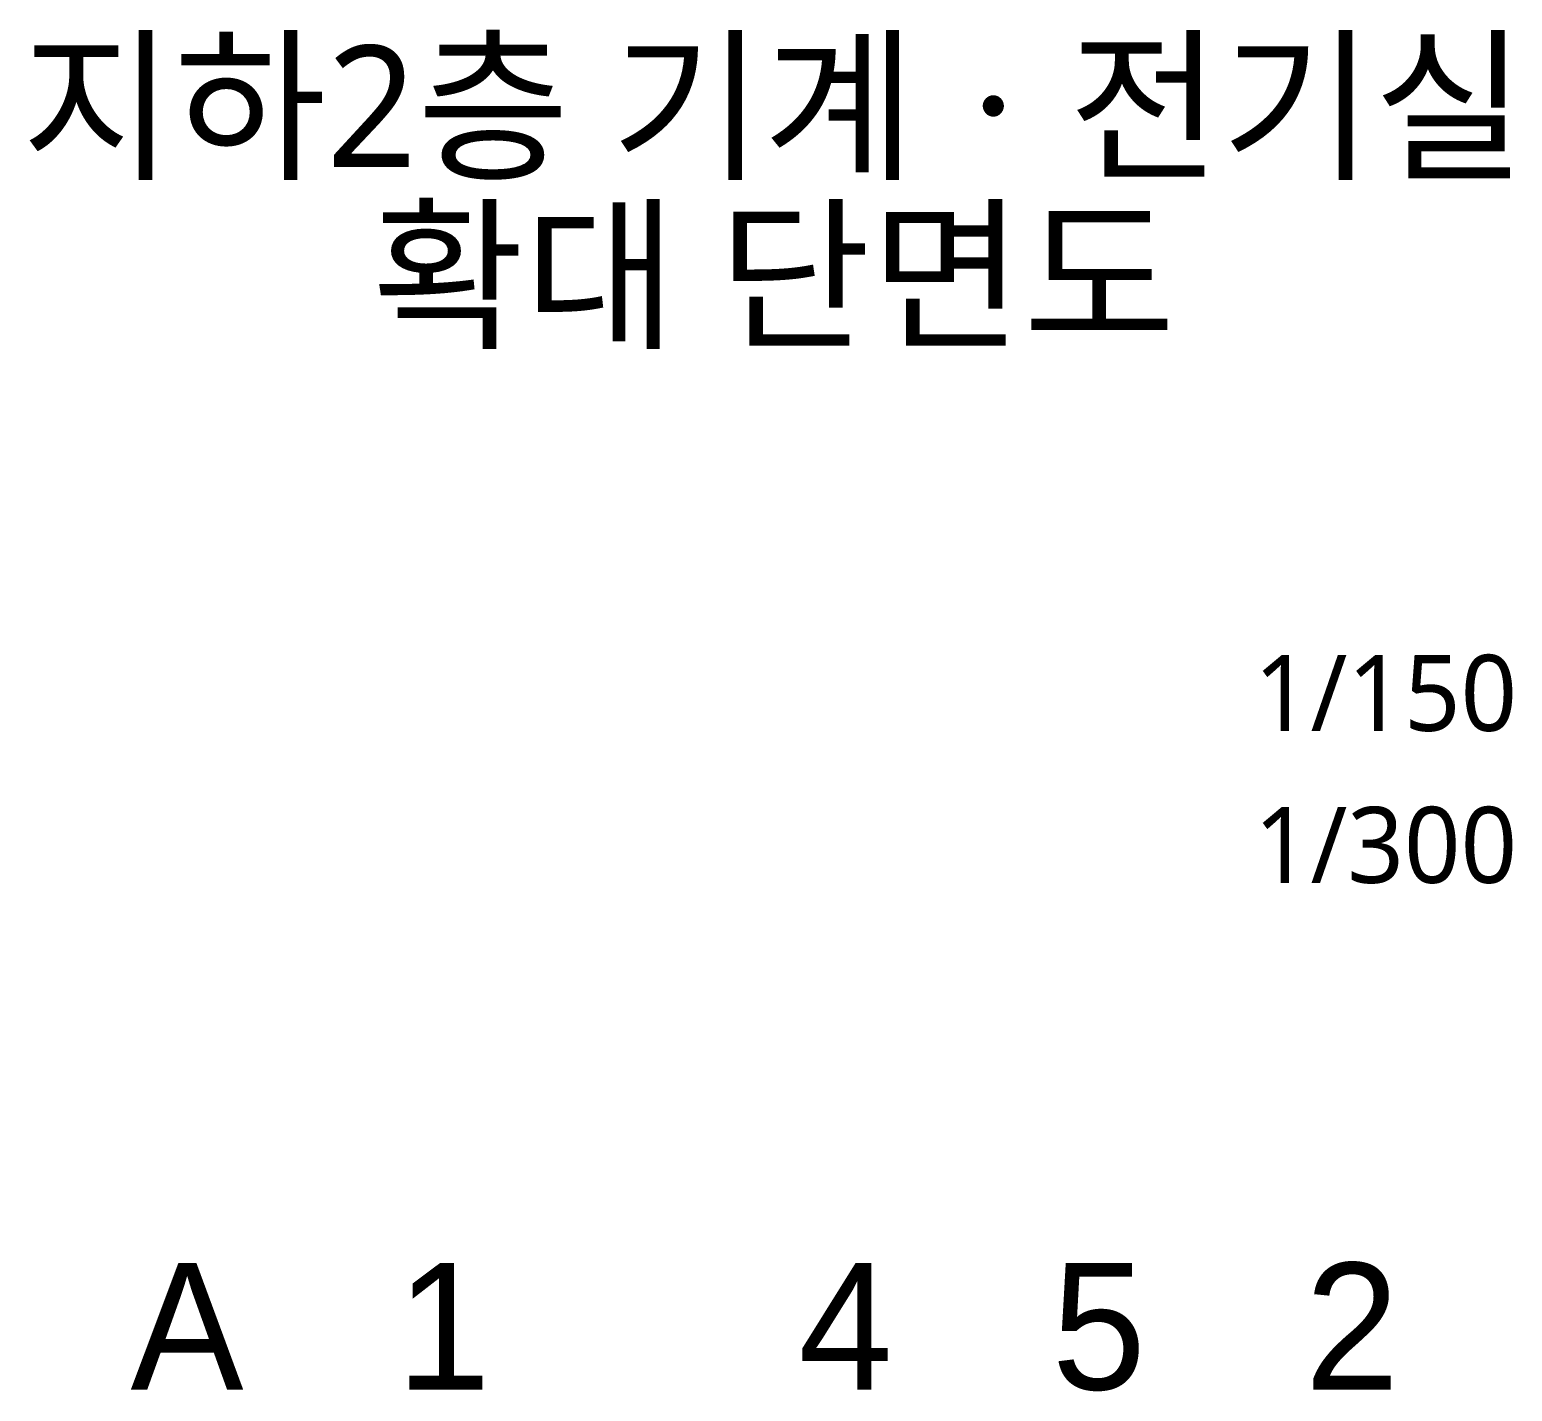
# Model space of a CAD drawing. Header units: millimetres. Extents: x 0 to 244676, y -5263 to 84354.
# Drawn here: x 234130 to 242911, y 2791 to 10854 of the extents above; entities that cross this region are included whole.
import ezdxf
from ezdxf.enums import TextEntityAlignment as Align

# ---------------------------------------------------------------- set-up
doc = ezdxf.new("R2010")
doc.units = ezdxf.units.MM
doc.header["$LTSCALE"] = 100
doc.header["$MEASUREMENT"] = 0
doc.layers.add('TEXT-TITLE', color=6, linetype='CONTINUOUS')
doc.layers.add('TEXT-기입', color=6, linetype='CONTINUOUS')
doc.styles.add('CGS', font='cgse', dxfattribs={"bigfont": 'cgs'})
doc.styles.add('나눔바른고딕', font='NanumBarunGothic.ttf')

msp = doc.modelspace()

# ---------------------------------------------------------------- texts
at = {"layer": 'TEXT-TITLE', "style": '나눔바른고딕'}
for s, p in [('지하2층 기계ㆍ전기실', (238536.4, 10400)), ('확대 단면도', (238536.4, 9400))]:
    msp.add_text(s, height=720, dxfattribs=at).set_placement(p, align=Align.MIDDLE_CENTER)
at = {"layer": 'TEXT-기입', "style": '나눔바른고딕'}
for s, p in [('1/150', (241380.6, 6566.8)), ('1/300', (241380.6, 5666.8))]:
    msp.add_text(s, height=450, dxfattribs=at).set_placement(p, align=Align.BOTTOM_LEFT)
at = {"layer": 'TEXT-기입', "style": 'CGS'}
for s, p in [('A', (235061.6, 3176.8)), ('1', (236580.5, 3176.8)), ('4', (238961.6, 3176.8)), ('5', (240461.6, 3176.8)), ('2', (241961.6, 3176.8))]:
    msp.add_text(s, height=750, dxfattribs=at).set_placement(p, align=Align.MIDDLE_CENTER)

doc.saveas('drawing.dxf')
